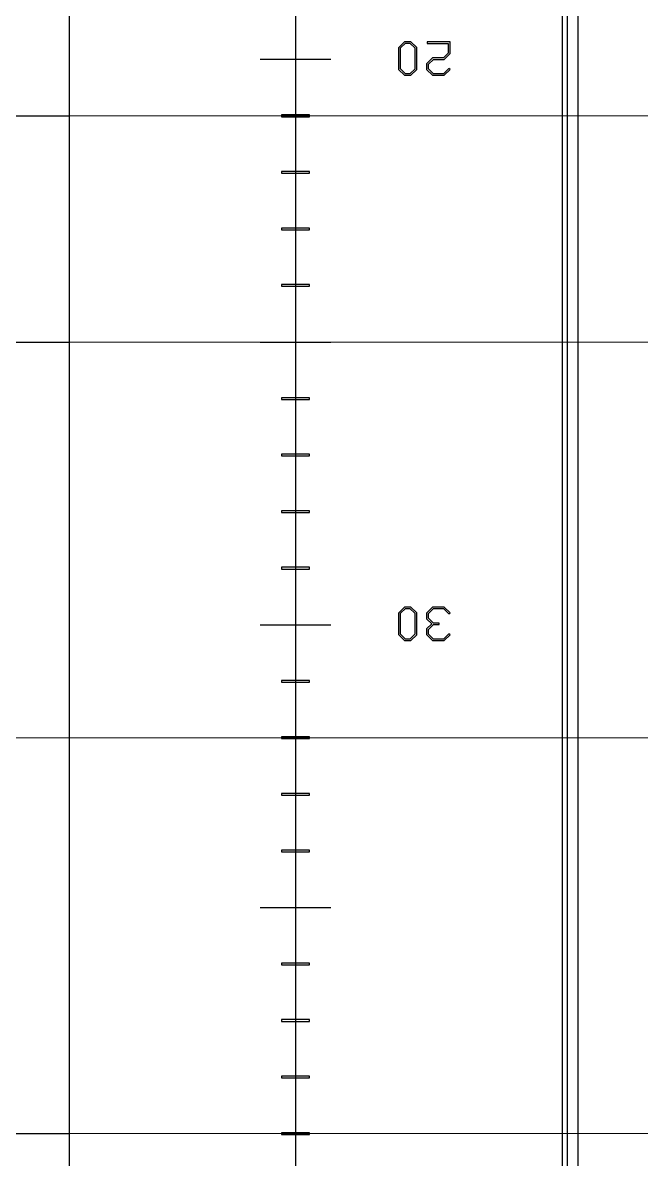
# Model space of a CAD drawing. Header units: millimetres. Extents: x 0 to 53000, y -591 to 24400.
# Drawn here: x 15486.4 to 15595.8, y 2777.3 to 2978.3 of the extents above; entities that cross this region are included whole.
import ezdxf

# ---------------------------------------------------------------- set-up
doc = ezdxf.new("R2010")
doc.units = ezdxf.units.MM
doc.layers.add('КК перф 40х60', color=6, linetype='Continuous', lineweight=30)
doc.layers.add('Основная', color=7, linetype='Continuous', lineweight=30)
doc.layers.add('Привязки', color=2, linetype='Continuous', lineweight=0, plot=False, transparency=0.8)

msp = doc.modelspace()

# ---------------------------------------------------------------- linework, layer by layer
at = {"layer": 'КК перф 40х60'}
for p, q in [((15534.65596, 3121.84891), (15534.65596, 2471.8489)), ((15494.65596, 2511.84891), (15494.65596, 3081.84891)), ((15124.62297, 2961.8489), (15494.62297, 2961.8489)), ((15124.62297, 2921.8489), (15494.62297, 2921.8489)), ((15124.62297, 2781.8489), (15494.62297, 2781.84893))]:
    msp.add_line(p, q, dxfattribs=at)
at = {"layer": 'Основная', "linetype": 'Continuous'}
for p, q in [((15581.85595, 3166.17028), (15581.85595, 2427.52753)), ((15581.85595, 3166.17028), (15581.85595, 2427.52753)), ((15582.75595, 2431.71183), (15582.75595, 3161.98598)), ((15582.75595, 2431.71183), (15582.75595, 3161.98598)), ((15584.65596, 2433.63525), (15584.65596, 3160.06256)), ((15584.65596, 2433.63525), (15584.65596, 3160.06256)), ((15584.65596, 2433.94892), (15584.65596, 3159.74889)), ((15584.65596, 2433.94892), (15584.65596, 3159.74889)), ((15553.95039, 2974.93055), (15552.89047, 2973.88817)), ((15555.06414, 2974.93055), (15553.95039, 2974.93055)), ((15556.0995, 2973.91157), (15555.06414, 2974.93055)), ((15557.91869, 2974.93055), (15557.91869, 2974.65796)), ((15562.01448, 2974.93055), (15557.91869, 2974.93055)), ((15562.01448, 2972.861), (15562.01448, 2974.93055)), ((15552.89047, 2973.88817), (15552.89047, 2970.06495)), ((15553.24378, 2973.84722), (15554.11067, 2974.71529)), ((15553.24378, 2970.14919), (15553.24378, 2973.84722)), ((15554.11067, 2974.71529), (15554.9027, 2974.71529)), ((15554.9027, 2974.71529), (15555.74735, 2973.87062)), ((15555.74735, 2973.87062), (15555.74735, 2970.12578)), ((15556.0995, 2970.04038), (15556.0995, 2973.91157)), ((15557.91869, 2974.65796), (15561.66237, 2974.65796)), ((15561.66237, 2972.9464), (15560.81887, 2972.11344)), ((15561.66237, 2974.65796), (15561.66237, 2972.9464)), ((15558.91311, 2972.11344), (15557.85317, 2971.0652)), ((15557.85317, 2971.0652), (15557.85317, 2970.06495)), ((15558.20532, 2970.97747), (15559.07572, 2971.83734)), ((15558.20532, 2970.14801), (15558.20532, 2970.97747)), ((15560.81887, 2972.11344), (15558.91311, 2972.11344)), ((15559.07572, 2971.83734), (15560.9768, 2971.83734)), ((15560.9768, 2971.83734), (15562.01448, 2972.861)), ((15552.89047, 2970.06495), (15553.95157, 2969.01555)), ((15554.11185, 2969.27644), (15553.24378, 2970.14919)), ((15553.95157, 2969.01555), (15555.0618, 2969.01555)), ((15554.90152, 2969.27644), (15554.11185, 2969.27644)), ((15555.74735, 2970.12578), (15554.90152, 2969.27644)), ((15555.0618, 2969.01555), (15556.0995, 2970.04038)), ((15557.85317, 2970.06495), (15558.91427, 2969.01555)), ((15559.07572, 2969.28814), (15558.20532, 2970.14801)), ((15558.91427, 2969.01555), (15560.97796, 2969.01555)), ((15560.81652, 2969.28814), (15559.07572, 2969.28814)), ((15561.80509, 2970.21469), (15560.81652, 2969.28814)), ((15560.97796, 2969.01555), (15561.99929, 2970.0474)), ((15561.99929, 2970.0474), (15561.80509, 2970.21469)), ((15532.15595, 2961.99891), (15532.15595, 2961.6989)), ((15537.15596, 2961.99891), (15532.15595, 2961.99891)), ((15532.15595, 2961.6989), (15537.15596, 2961.6989)), ((15537.15596, 2961.6989), (15537.15596, 2961.99891)), ((15537.15596, 2951.9989), (15532.15595, 2951.9989)), ((15532.15595, 2951.9989), (15532.15595, 2951.69891)), ((15532.15595, 2951.69891), (15537.15596, 2951.69891)), ((15537.15596, 2951.69891), (15537.15596, 2951.9989)), ((15532.15595, 2941.99891), (15532.15595, 2941.69891)), ((15537.15596, 2941.99891), (15532.15595, 2941.99891)), ((15532.15595, 2941.69891), (15537.15596, 2941.69891)), ((15537.15596, 2941.69891), (15537.15596, 2941.99891)), ((15532.15595, 2931.99891), (15532.15595, 2931.6989)), ((15537.15596, 2931.99891), (15532.15595, 2931.99891)), ((15532.15595, 2931.6989), (15537.15596, 2931.6989)), ((15537.15596, 2931.6989), (15537.15596, 2931.99891)), ((15537.15596, 2911.9989), (15532.15595, 2911.9989)), ((15532.15595, 2911.9989), (15532.15595, 2911.6989)), ((15532.15595, 2911.6989), (15537.15596, 2911.6989)), ((15537.15596, 2911.6989), (15537.15596, 2911.9989)), ((15532.15595, 2901.9989), (15532.15595, 2901.69891)), ((15537.15596, 2901.9989), (15532.15595, 2901.9989)), ((15532.15595, 2901.69891), (15537.15596, 2901.69891)), ((15537.15596, 2901.69891), (15537.15596, 2901.9989)), ((15532.15595, 2891.99891), (15532.15595, 2891.69891)), ((15537.15596, 2891.99891), (15532.15595, 2891.99891)), ((15532.15595, 2891.69891), (15537.15596, 2891.69891)), ((15537.15596, 2891.69891), (15537.15596, 2891.99891)), ((15532.15595, 2881.99891), (15532.15595, 2881.6989)), ((15537.15596, 2881.99891), (15532.15595, 2881.99891)), ((15532.15595, 2881.6989), (15537.15596, 2881.6989)), ((15537.15596, 2881.6989), (15537.15596, 2881.99891)), ((15553.95039, 2874.95935), (15552.89047, 2873.91697)), ((15553.24378, 2873.87602), (15554.11067, 2874.74408)), ((15555.06414, 2874.95935), (15553.95039, 2874.95935)), ((15554.11067, 2874.74408), (15554.9027, 2874.74408)), ((15554.9027, 2874.74408), (15555.74735, 2873.89942)), ((15556.0995, 2873.94037), (15555.06414, 2874.95935)), ((15558.91311, 2874.95935), (15557.85317, 2873.91697)), ((15558.20532, 2873.83157), (15559.07572, 2874.68676)), ((15560.97915, 2874.95935), (15558.91311, 2874.95935)), ((15559.07572, 2874.68676), (15560.81768, 2874.68676)), ((15560.81768, 2874.68676), (15561.8039, 2873.76488)), ((15561.99929, 2873.93218), (15560.97915, 2874.95935)), ((15552.89047, 2873.91697), (15552.89047, 2870.09374)), ((15553.24378, 2870.17798), (15553.24378, 2873.87602)), ((15555.74735, 2873.89942), (15555.74735, 2870.15458)), ((15556.0995, 2870.06918), (15556.0995, 2873.94037)), ((15557.85317, 2873.91697), (15557.85317, 2872.9132)), ((15557.85317, 2872.9132), (15558.78324, 2872.00302)), ((15558.20532, 2872.9986), (15558.20532, 2873.83157)), ((15559.07572, 2872.14224), (15558.20532, 2872.9986)), ((15561.8039, 2873.76488), (15561.99929, 2873.93218)), ((15558.78324, 2872.00302), (15557.85317, 2871.09518)), ((15557.85317, 2871.09518), (15557.85317, 2870.09374)), ((15558.20532, 2871.00626), (15559.07572, 2871.86614)), ((15558.20532, 2870.17681), (15558.20532, 2871.00626)), ((15560.04556, 2872.14224), (15559.07572, 2872.14224)), ((15559.07572, 2871.86614), (15560.04556, 2871.86614)), ((15560.04556, 2871.86614), (15560.04556, 2872.14224)), ((15552.89047, 2870.09374), (15553.95157, 2869.04435)), ((15554.11185, 2869.30523), (15553.24378, 2870.17798)), ((15553.95157, 2869.04435), (15555.0618, 2869.04435)), ((15554.90152, 2869.30523), (15554.11185, 2869.30523)), ((15555.74735, 2870.15458), (15554.90152, 2869.30523)), ((15555.0618, 2869.04435), (15556.0995, 2870.06918)), ((15557.85317, 2870.09374), (15558.91427, 2869.04435)), ((15559.07572, 2869.31693), (15558.20532, 2870.17681)), ((15558.91427, 2869.04435), (15560.97796, 2869.04435)), ((15560.81652, 2869.31693), (15559.07572, 2869.31693)), ((15561.80509, 2870.24349), (15560.81652, 2869.31693)), ((15560.97796, 2869.04435), (15561.99929, 2870.0762)), ((15561.99929, 2870.0762), (15561.80509, 2870.24349)), ((15532.15595, 2861.9989), (15532.15595, 2861.69891)), ((15537.15596, 2861.9989), (15532.15595, 2861.9989)), ((15532.15595, 2861.69891), (15537.15596, 2861.69891)), ((15537.15596, 2861.69891), (15537.15596, 2861.9989)), ((15532.15595, 2851.9989), (15532.15595, 2851.69891)), ((15537.15596, 2851.9989), (15532.15595, 2851.9989)), ((15532.15595, 2851.69891), (15537.15596, 2851.69891)), ((15537.15596, 2851.69891), (15537.15596, 2851.9989)), ((15532.15595, 2841.99891), (15532.15595, 2841.6989)), ((15537.15596, 2841.99891), (15532.15595, 2841.99891)), ((15532.15595, 2841.6989), (15537.15596, 2841.6989)), ((15537.15596, 2841.6989), (15537.15596, 2841.99891)), ((15532.15595, 2831.9989), (15532.15595, 2831.69891)), ((15537.15596, 2831.9989), (15532.15595, 2831.9989)), ((15532.15595, 2831.69891), (15537.15596, 2831.69891)), ((15537.15596, 2831.69891), (15537.15596, 2831.9989)), ((15532.15595, 2811.9989), (15532.15595, 2811.6989)), ((15537.15596, 2811.9989), (15532.15595, 2811.9989)), ((15532.15595, 2811.6989), (15537.15596, 2811.6989)), ((15537.15596, 2811.6989), (15537.15596, 2811.9989)), ((15532.15595, 2801.9989), (15532.15595, 2801.6989)), ((15537.15596, 2801.9989), (15532.15595, 2801.9989)), ((15532.15595, 2801.6989), (15537.15596, 2801.6989)), ((15537.15596, 2801.6989), (15537.15596, 2801.9989)), ((15532.15595, 2791.9989), (15532.15595, 2791.6989)), ((15537.15596, 2791.9989), (15532.15595, 2791.9989)), ((15537.15596, 2791.6989), (15537.15596, 2791.9989)), ((15532.15595, 2791.6989), (15537.15596, 2791.6989)), ((15532.15595, 2781.9989), (15532.15595, 2781.6989)), ((15537.15596, 2781.9989), (15532.15595, 2781.9989)), ((15537.15596, 2781.6989), (15537.15596, 2781.9989)), ((15532.15595, 2781.6989), (15537.15596, 2781.6989))]:
    msp.add_line(p, q, dxfattribs=at)
at = {"layer": 'Основная'}
for p, q in [((15528.40596, 2971.8489), (15540.90596, 2971.8489)), ((15528.40596, 2921.8489), (15540.90596, 2921.8489)), ((15528.40596, 2871.8489), (15540.90596, 2871.8489)), ((15528.40596, 2821.8489), (15540.90596, 2821.8489))]:
    msp.add_line(p, q, dxfattribs=at)
at = {"layer": 'Привязки'}
for p, q in [((16279.31202, 2961.8489), (13378.18473, 2961.8489)), ((15087.15596, 2961.8489), (15532.15595, 2961.8489)), ((16279.31202, 2921.8489), (13378.18473, 2921.8489)), ((15090.90596, 2921.8489), (15528.40596, 2921.8489)), ((16279.31202, 2851.8489), (13378.18473, 2851.8489)), ((15087.15596, 2851.8489), (15532.15595, 2851.8489)), ((16279.31202, 2781.8489), (13378.18473, 2781.8489)), ((15087.15596, 2781.8489), (15532.15595, 2781.8489))]:
    msp.add_line(p, q, dxfattribs=at)

doc.saveas('drawing.dxf')
